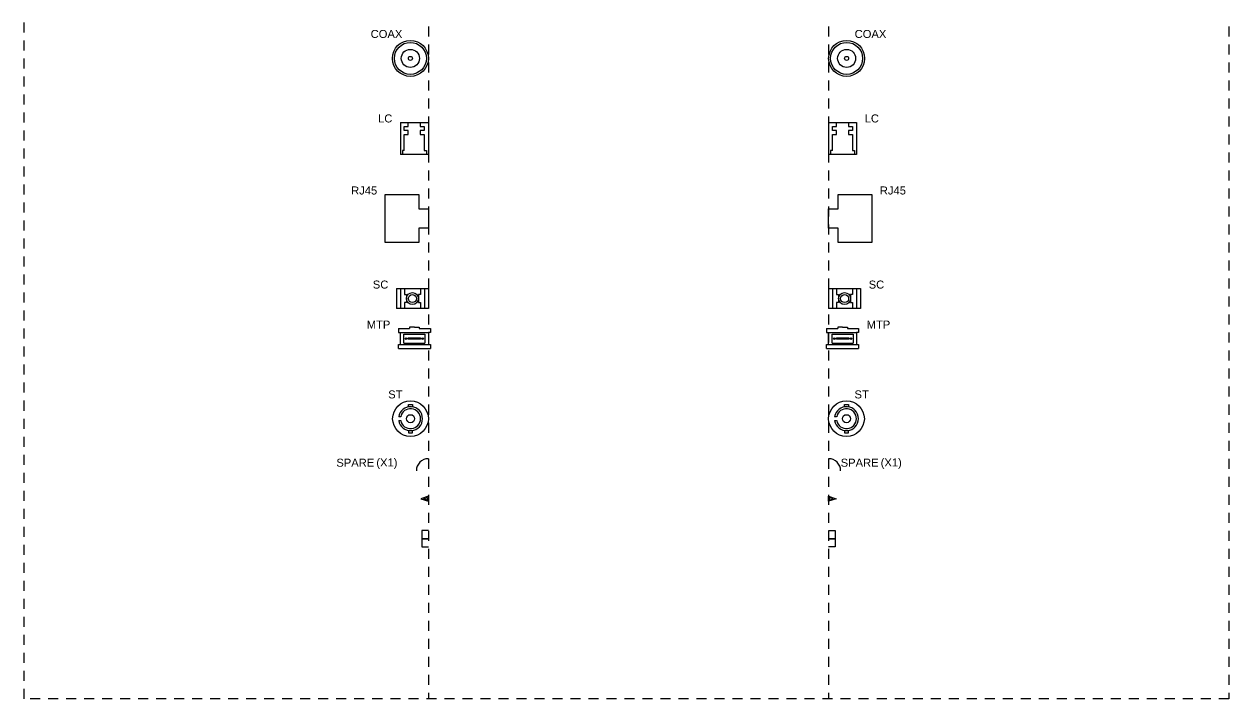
# Model space of a CAD drawing. Header units: inches. Extents: x 0 to 118, y -25 to 20.
# Drawn here: x 57.45 to 72.5, y 1 to 9.43 of the extents above; entities that cross this region are included whole.
import ezdxf
from ezdxf.enums import TextEntityAlignment as Align

# ---------------------------------------------------------------- set-up
doc = ezdxf.new("R2010")
doc.units = ezdxf.units.IN
doc.header["$MEASUREMENT"] = 0
doc.linetypes.add('HIDDEN2', pattern=[0.1875, 0.125, -0.0625])
doc.layers.add('BORDER2', color=220, linetype='HIDDEN2')
doc.layers.add('CONDUIT', color=7, linetype='Continuous', lineweight=70)
doc.styles.add('INERCONNECT TABLES', font='arial.ttf', dxfattribs={"height": 0.1})
doc.styles.add('WD', font='arial.ttf', dxfattribs={"height": 1})

# ---------------------------------------------------------------- blocks, each defined once
blk = doc.blocks.new('RJ45_L')
blk.add_lwpolyline([(-0.54, 0.3), (-0.12, 0.3), (-0.12, 0.12), (0, 0.12), (0, -0.12), (-0.12, -0.12), (-0.12, -0.3), (-0.54, -0.3), (-0.54, 0.3)], close=True)
at = {"style": 'INERCONNECT TABLES', "flags": 8}
for tag, p in [('Tag1', (-0.639, 0.35)), ('Desc1', (-3.5, 0.15)), ('Desc2', (-3.5, 0)), ('Desc3', (-3.5, -0.15))]:
    blk.add_attdef(tag, text='', height=0.1, dxfattribs=at).set_placement(p, align=Align.MIDDLE_RIGHT)
at = {"style": 'WD', "flags": 9}
for tag, p, height in [('MFG', (-0.771, 0), 0.03), ('X1TERM01', (0, 0), 0.005), ('P/N', (-0.771, -0.049), 0.03), ('LOC', (-0.771, -0.099), 0.03), ('FAMILY', (-0.771, -0.149), 0.03), ('INST', (-0.771, -0.199), 0.03)]:
    blk.add_attdef(tag, p, '', height=height, dxfattribs=at)
at = {"linetype": 'Continuous', "style": 'INERCONNECT TABLES', "flags": 8}
blk.add_attdef('Term1', text='', height=0.1, dxfattribs=at).set_placement((-0.33, 0), align=Align.MIDDLE_CENTER)
blk = doc.blocks.new('RJ45_R')
blk.add_lwpolyline([(0.54, -0.3), (0.12, -0.3), (0.12, -0.12), (0, -0.12), (0, 0.12), (0.12, 0.12), (0.12, 0.3), (0.54, 0.3), (0.54, -0.3)], close=True)
at = {"style": 'INERCONNECT TABLES', "flags": 8}
for tag, p in [('Tag1', (0.64, 0.35)), ('Desc1', (3.5, 0.15)), ('Desc2', (3.5, 0)), ('Desc3', (3.5, -0.15))]:
    blk.add_attdef(tag, text='', height=0.1, dxfattribs=at).set_placement(p, align=Align.MIDDLE_LEFT)
at = {"style": 'WD', "flags": 9}
for tag, p, height in [('X4TERM01', (0, 0), 0.0125), ('MFG', (0.79, 0), 0.03), ('P/N', (0.79, -0.05), 0.03), ('LOC', (0.79, -0.1), 0.03), ('FAMILY', (0.79, -0.15), 0.03), ('INST', (0.79, -0.2), 0.03)]:
    blk.add_attdef(tag, p, '', height=height, dxfattribs=at)
at = {"linetype": 'Continuous', "style": 'INERCONNECT TABLES', "flags": 8}
blk.add_attdef('Term1', text='', height=0.1, dxfattribs=at).set_placement((0.33, 0), align=Align.MIDDLE_CENTER)
blk = doc.blocks.new('PullBox_R')
for points in [[(0, 0), (0, 0.031), (0.094, 0), (0, -0.031), (0, 0)], [(0.011, 0.016), (0.011, -0.016), (0.058, 0), (0.011, 0.016)]]:
    blk.add_lwpolyline(points)
at = {"linetype": 'Continuous', "style": 'INERCONNECT TABLES'}
for tag, p, height, flags in [('Tag1', (0.22, 0.1), 0.1, 8), ('P/N', (0.188, -0.065), 0.01, 9), ('LOC', (0.189, -0.078), 0.01, 9), ('INST', (0.189, -0.097), 0.01, 9)]:
    blk.add_attdef(tag, p, '', height=height, dxfattribs=dict(at, flags=flags))
at = {"style": 'INERCONNECT TABLES', "flags": 8}
blk.add_attdef('Desc1', text='', height=0.1, dxfattribs=at).set_placement((3.5, 0.15), align=Align.MIDDLE_LEFT)
at = {"flags": 9}
for tag, p, height, style in [('X4TERM01', (0, 0), 0.0125, 'WD'), ('FAMILY', (0.19, -0.033), 0.01, 'INERCONNECT TABLES')]:
    blk.add_attdef(tag, p, '', height=height, dxfattribs=dict(at, style=style))
at = {"linetype": 'Continuous', "style": 'INERCONNECT TABLES', "flags": 8}
for tag, p in [('Term1', (0.221, 0)), ('Desc2', (3.5, 0)), ('Desc3', (3.5, -0.15))]:
    blk.add_attdef(tag, text='', height=0.1, dxfattribs=at).set_placement(p, align=Align.MIDDLE_LEFT)
at = {"linetype": 'Continuous', "style": 'INERCONNECT TABLES', "flags": 9}
blk.add_attdef('MFG', text='', height=0.01, dxfattribs=at).set_placement((0.219, -0.048), align=Align.RIGHT)
blk = doc.blocks.new('COAX_L')
for radius in [0.225, 0.2, 0.113, 0.025]:
    blk.add_circle((-0.225, 0), radius)
at = {"style": 'INERCONNECT TABLES', "flags": 8}
blk.add_attdef('Tag1', text='', height=0.1, dxfattribs=at).set_placement((-0.325, 0.225), align=Align.BOTTOM_RIGHT)
for tag, p in [('Desc1', (-3.5, 0.15)), ('Desc2', (-3.5, 0)), ('Desc3', (-3.5, -0.15))]:
    blk.add_attdef(tag, text='', height=0.1, dxfattribs=at).set_placement(p, align=Align.MIDDLE_RIGHT)
at = {"style": 'WD', "flags": 9}
for tag, p, height in [('MFG', (-1.249, 0), 0.03), ('X1TERM01', (0, 0), 0.005), ('P/N', (-1.249, -0.046), 0.03), ('LOC', (-1.249, -0.096), 0.03), ('FAMILY', (-1.249, -0.146), 0.03), ('INST', (-1.249, -0.196), 0.03)]:
    blk.add_attdef(tag, p, '', height=height, dxfattribs=at)
at = {"linetype": 'Continuous', "style": 'INERCONNECT TABLES', "flags": 8}
blk.add_attdef('Term1', text='', height=0.1, dxfattribs=at).set_placement((0.062, -0.031), align=Align.TOP_LEFT)
blk = doc.blocks.new('COAX_R')
for radius in [0.225, 0.2, 0.1125, 0.025]:
    blk.add_circle((0.225, 0), radius)
at = {"style": 'INERCONNECT TABLES', "flags": 8}
blk.add_attdef('Tag1', text='', height=0.1, dxfattribs=at).set_placement((0.325, 0.225), align=Align.BOTTOM_LEFT)
for tag, p in [('Desc1', (3.5, 0.15)), ('Desc2', (3.5, 0)), ('Desc3', (3.5, -0.15))]:
    blk.add_attdef(tag, text='', height=0.1, dxfattribs=at).set_placement(p, align=Align.MIDDLE_LEFT)
at = {"style": 'WD', "flags": 9}
for tag, p, height in [('X4TERM01', (0, 0), 0.0125), ('MFG', (1.3, 0), 0.03), ('P/N', (1.3, -0.05), 0.03), ('LOC', (1.3, -0.1), 0.03), ('FAMILY', (1.3, -0.15), 0.03), ('INST', (1.3, -0.2), 0.03)]:
    blk.add_attdef(tag, p, '', height=height, dxfattribs=at)
at = {"linetype": 'Continuous', "style": 'INERCONNECT TABLES', "flags": 8}
blk.add_attdef('Term1', text='', height=0.1, dxfattribs=at).set_placement((-0.0625, -0.031375), align=Align.TOP_RIGHT)
blk = doc.blocks.new('SC_L')
for p, q in [((-0.4, 0.125), (-0.4, -0.125)), ((-0.35, 0.125), (-0.35, -0.125)), ((-0.3, 0.125), (-0.3, 0.05)), ((-0.3, 0.05), (-0.275, 0.05)), ((-0.275, 0.05), (-0.275, -0.05)), ((-0.1, 0.05), (-0.125, 0.05)), ((-0.125, 0.05), (-0.125, -0.05)), ((-0.1, 0.125), (-0.1, 0.05)), ((-0.05, 0.125), (-0.05, -0.125)), ((-0.275, -0.05), (-0.3, -0.05)), ((-0.3, -0.05), (-0.3, -0.125)), ((-0.125, -0.05), (-0.1, -0.05)), ((-0.1, -0.05), (-0.1, -0.125))]:
    blk.add_line(p, q)
blk.add_lwpolyline([(-0.4, 0.125), (0, 0.125), (0, -0.125), (-0.4, -0.125)])
for radius in [0.075, 0.05]:
    blk.add_circle((-0.2, 0), radius)
at = {"style": 'INERCONNECT TABLES', "flags": 8}
for tag, p in [('Desc1', (-3.5, 0.15)), ('Tag1', (-0.5, 0.175)), ('Desc2', (-3.5, 0)), ('Desc3', (-3.5, -0.15))]:
    blk.add_attdef(tag, text='', height=0.1, dxfattribs=at).set_placement(p, align=Align.MIDDLE_RIGHT)
at = {"style": 'WD', "flags": 9}
for tag, p, height in [('MFG', (-1.104, 0), 0.03), ('X1TERM01', (-0.002, 0), 0.0025), ('P/N', (-1.104, -0.05), 0.03), ('LOC', (-1.104, -0.1), 0.03), ('FAMILY', (-1.104, -0.15), 0.03), ('INST', (-1.104, -0.2), 0.03)]:
    blk.add_attdef(tag, p, '', height=height, dxfattribs=at)
at = {"linetype": 'Continuous', "style": 'INERCONNECT TABLES', "flags": 8}
blk.add_attdef('Term1', text='', height=0.1, dxfattribs=at).set_placement((0.062, -0.031), align=Align.TOP_LEFT)
blk = doc.blocks.new('SC_R')
for p, q in [((0, 0.125), (0, -0.125)), ((0.05, 0.125), (0.05, -0.125)), ((0.1, 0.125), (0.1, 0.05)), ((0.1, 0.05), (0.125, 0.05)), ((0.125, 0.05), (0.125, -0.05)), ((0.275, 0.05), (0.275, -0.05)), ((0.3, 0.05), (0.275, 0.05)), ((0.3, 0.125), (0.3, 0.05)), ((0.35, 0.125), (0.35, -0.125)), ((0.1, -0.05), (0.1, -0.125)), ((0.125, -0.05), (0.1, -0.05)), ((0.275, -0.05), (0.3, -0.05)), ((0.3, -0.05), (0.3, -0.125))]:
    blk.add_line(p, q)
blk.add_lwpolyline([(0, 0.125), (0.4, 0.125), (0.4, -0.125), (0, -0.125)])
for radius in [0.075, 0.05]:
    blk.add_circle((0.2, 0), radius)
at = {"style": 'INERCONNECT TABLES', "flags": 8}
for tag, p in [('Tag1', (0.5, 0.175)), ('Desc1', (3.5, 0.15)), ('Desc2', (3.5, 0)), ('Desc3', (3.5, -0.15))]:
    blk.add_attdef(tag, text='', height=0.1, dxfattribs=at).set_placement(p, align=Align.MIDDLE_LEFT)
at = {"style": 'WD', "flags": 9}
for tag, p, height in [('X4TERM01', (-0.000893, 0), 0.00625), ('MFG', (1, 0), 0.03), ('P/N', (1, -0.05), 0.03), ('LOC', (1, -0.1), 0.03), ('FAMILY', (1, -0.15), 0.03), ('INST', (1, -0.2), 0.03)]:
    blk.add_attdef(tag, p, '', height=height, dxfattribs=at)
at = {"linetype": 'Continuous', "style": 'INERCONNECT TABLES', "flags": 8}
blk.add_attdef('Term1', text='', height=0.1, dxfattribs=at).set_placement((-0.0625, -0.031375), align=Align.TOP_RIGHT)
blk = doc.blocks.new('ST_R')
for p, q in [((0.198, 0.175), (0.248, 0.175)), ((0.198, 0.148), (0.198, 0.175)), ((0.248, 0.175), (0.248, 0.148)), ((0.1, 0.025), (0.075, 0.025)), ((0.1, -0.025), (0.075, -0.025)), ((0.198, -0.148), (0.198, -0.175)), ((0.248, -0.175), (0.248, -0.148)), ((0.198, -0.175), (0.248, -0.175))]:
    blk.add_line(p, q)
for radius in [0.223, 0.05]:
    blk.add_circle((0.223, 0), radius)
for radius, start, end in [(0.15, 189.406, 170.594), (0.125, 191.3099, 168.6901)]:
    blk.add_arc((0.223, 0), radius, start, end)
at = {"style": 'INERCONNECT TABLES', "flags": 8}
blk.add_attdef('Tag1', text='', height=0.1, dxfattribs=at).set_placement((0.323, 0.223), align=Align.BOTTOM_LEFT)
for tag, p in [('Desc1', (3.5, 0.15)), ('Desc2', (3.5, 0)), ('Desc3', (3.5, -0.15))]:
    blk.add_attdef(tag, text='', height=0.1, dxfattribs=at).set_placement(p, align=Align.MIDDLE_LEFT)
at = {"style": 'WD', "flags": 9}
for tag, p, height in [('X4TERM01', (0, 0), 0.0125), ('MFG', (1.092, 0), 0.03), ('P/N', (1.092, -0.05), 0.03), ('LOC', (1.092, -0.1), 0.03), ('FAMILY', (1.092, -0.15), 0.03), ('INST', (1.092, -0.2), 0.03)]:
    blk.add_attdef(tag, p, '', height=height, dxfattribs=at)
at = {"linetype": 'Continuous', "style": 'INERCONNECT TABLES', "flags": 8}
blk.add_attdef('Term1', text='', height=0.1, dxfattribs=at).set_placement((-0.063, -0.031), align=Align.TOP_RIGHT)
blk = doc.blocks.new('ST_L')
for p, q in [((-0.248, 0.175), (-0.198, 0.175)), ((-0.248, 0.148), (-0.248, 0.175)), ((-0.198, 0.175), (-0.198, 0.148)), ((-0.346, 0.025), (-0.371, 0.025)), ((-0.346, -0.025), (-0.371, -0.025)), ((-0.248, -0.148), (-0.248, -0.175)), ((-0.198, -0.175), (-0.198, -0.148)), ((-0.248, -0.175), (-0.198, -0.175))]:
    blk.add_line(p, q)
for radius in [0.223, 0.05]:
    blk.add_circle((-0.223, 0), radius)
for radius, start, end in [(0.15, 189.406, 170.594), (0.125, 191.3099, 168.6901)]:
    blk.add_arc((-0.223, 0), radius, start, end)
at = {"style": 'INERCONNECT TABLES', "flags": 8}
blk.add_attdef('Tag1', text='', height=0.1, dxfattribs=at).set_placement((-0.323, 0.223), align=Align.BOTTOM_RIGHT)
for tag, p in [('Desc1', (-3.5, 0.15)), ('Desc2', (-3.5, 0)), ('Desc3', (-3.5, -0.15))]:
    blk.add_attdef(tag, text='', height=0.1, dxfattribs=at).set_placement(p, align=Align.MIDDLE_RIGHT)
at = {"style": 'WD', "flags": 9}
for tag, p, height in [('MFG', (-1.094, 0), 0.03), ('X1TERM01', (0, 0), 0.005), ('P/N', (-1.1, -0.05), 0.03), ('LOC', (-1.1, -0.1), 0.03), ('FAMILY', (-1.1, -0.15), 0.03), ('INST', (-1.1, -0.2), 0.03)]:
    blk.add_attdef(tag, p, '', height=height, dxfattribs=at)
at = {"linetype": 'Continuous', "style": 'INERCONNECT TABLES', "flags": 8}
blk.add_attdef('Term1', text='', height=0.1, dxfattribs=at).set_placement((0.062, -0.031), align=Align.TOP_LEFT)
blk = doc.blocks.new('LC_L')
for p, q in [((-0.35, 0.2), (-0.35, -0.2)), ((-0.252, 0.15), (-0.252, 0.2)), ((-0.102, 0.2), (-0.102, 0.15)), ((-0.302, 0.1), (-0.302, 0.15)), ((-0.302, 0.15), (-0.252, 0.15)), ((-0.252, 0.1), (-0.302, 0.1)), ((-0.302, -0.15), (-0.302, 0.05)), ((-0.302, 0.05), (-0.252, 0.05)), ((-0.252, 0.05), (-0.252, 0.1)), ((-0.102, 0.15), (-0.052, 0.15)), ((-0.052, 0.1), (-0.102, 0.1)), ((-0.102, 0.1), (-0.102, 0.05)), ((-0.102, 0.05), (-0.052, 0.05)), ((-0.052, 0.15), (-0.052, 0.1)), ((-0.052, 0.05), (-0.052, -0.15)), ((-0.302, -0.15), (-0.325, -0.15)), ((-0.325, -0.15), (-0.325, -0.2)), ((-0.052, -0.15), (-0.025, -0.15)), ((-0.025, -0.15), (-0.025, -0.2))]:
    blk.add_line(p, q)
blk.add_lwpolyline([(-0.35, 0.2), (0, 0.2), (0, -0.2), (-0.35, -0.2)])
at = {"style": 'INERCONNECT TABLES', "flags": 8}
for tag, p in [('Desc1', (-3.5, 0.15)), ('Tag1', (-0.45, 0.25)), ('Desc2', (-3.5, 0)), ('Desc3', (-3.5, -0.15))]:
    blk.add_attdef(tag, text='', height=0.1, dxfattribs=at).set_placement(p, align=Align.MIDDLE_RIGHT)
at = {"style": 'WD', "flags": 9}
for tag, p, height in [('MFG', (-1.104, 0), 0.03), ('X1TERM01', (-0.002, 0), 0.0025), ('P/N', (-1.104, -0.05), 0.03), ('LOC', (-1.104, -0.1), 0.03), ('FAMILY', (-1.104, -0.15), 0.03), ('INST', (-1.104, -0.2), 0.03)]:
    blk.add_attdef(tag, p, '', height=height, dxfattribs=at)
at = {"linetype": 'Continuous', "style": 'INERCONNECT TABLES', "flags": 8}
blk.add_attdef('Term1', text='', height=0.1, dxfattribs=at).set_placement((0.05, -0.025), align=Align.TOP_LEFT)
blk = doc.blocks.new('LC_R')
for p, q in [((0, 0.2), (0, -0.2)), ((0.098, 0.15), (0.098, 0.2)), ((0.248, 0.2), (0.248, 0.15)), ((0.048, 0.15), (0.098, 0.15)), ((0.048, 0.1), (0.048, 0.15)), ((0.098, 0.1), (0.048, 0.1)), ((0.048, 0.05), (0.098, 0.05)), ((0.048, -0.15), (0.048, 0.05)), ((0.098, 0.05), (0.098, 0.1)), ((0.248, 0.15), (0.298, 0.15)), ((0.248, 0.1), (0.248, 0.05)), ((0.298, 0.1), (0.248, 0.1)), ((0.248, 0.05), (0.298, 0.05)), ((0.298, 0.15), (0.298, 0.1)), ((0.298, 0.05), (0.298, -0.15)), ((0.025, -0.15), (0.025, -0.2)), ((0.048, -0.15), (0.025, -0.15)), ((0.298, -0.15), (0.325, -0.15)), ((0.325, -0.15), (0.325, -0.2))]:
    blk.add_line(p, q)
blk.add_lwpolyline([(0, 0.2), (0.35, 0.2), (0.35, -0.2), (0, -0.2)])
at = {"style": 'INERCONNECT TABLES', "flags": 8}
for tag, p in [('Tag1', (0.45, 0.25)), ('Desc1', (3.5, 0.15)), ('Desc2', (3.5, 0)), ('Desc3', (3.5, -0.15))]:
    blk.add_attdef(tag, text='', height=0.1, dxfattribs=at).set_placement(p, align=Align.MIDDLE_LEFT)
at = {"style": 'WD', "flags": 9}
for tag, p, height in [('X4TERM01', (-0.001, 0), 0.00625), ('MFG', (0.9, 0), 0.03), ('P/N', (0.9, -0.05), 0.03), ('LOC', (0.9, -0.1), 0.03), ('FAMILY', (0.9, -0.15), 0.03), ('INST', (0.9, -0.2), 0.03)]:
    blk.add_attdef(tag, p, '', height=height, dxfattribs=at)
at = {"linetype": 'Continuous', "style": 'INERCONNECT TABLES', "flags": 8}
blk.add_attdef('Term1', text='', height=0.1, dxfattribs=at).set_placement((-0.05, -0.025), align=Align.TOP_RIGHT)
blk = doc.blocks.new('PullBox_L')
for points in [[(0, 0), (0, 0.031), (-0.094, 0), (0, -0.031), (0, 0)], [(-0.011, 0.016), (-0.011, -0.016), (-0.057, 0), (-0.011, 0.016)]]:
    blk.add_lwpolyline(points)
at = {"style": 'INERCONNECT TABLES', "flags": 8}
blk.add_attdef('Desc1', text='', height=0.1, dxfattribs=at).set_placement((-3.5, 0.15), align=Align.MIDDLE_RIGHT)
at = {"linetype": 'Continuous', "style": 'INERCONNECT TABLES', "flags": 8}
blk.add_attdef('Tag1', text='', height=0.1, dxfattribs=at).set_placement((-0.221, 0.1), align=Align.BOTTOM_RIGHT)
for tag, p in [('Desc2', (-3.5, 0)), ('Term1', (-0.221, 0)), ('Desc3', (-3.5, -0.15))]:
    blk.add_attdef(tag, text='', height=0.1, dxfattribs=at).set_placement(p, align=Align.MIDDLE_RIGHT)
at = {"flags": 9}
for tag, p, height, style in [('X1TERM01', (0, 0), 0.0125, 'WD'), ('INST', (0.048, -0.098), 0.01, 'INERCONNECT TABLES'), ('FAMILY', (0.051, -0.033), 0.01, 'INERCONNECT TABLES')]:
    blk.add_attdef(tag, p, '', height=height, dxfattribs=dict(at, style=style))
at = {"linetype": 'Continuous', "style": 'INERCONNECT TABLES', "flags": 9}
blk.add_attdef('MFG', text='', height=0.01, dxfattribs=at).set_placement((0.079, -0.048), align=Align.RIGHT)
for tag, p in [('P/N', (0.048, -0.065)), ('LOC', (0.049, -0.078))]:
    blk.add_attdef(tag, p, '', height=0.01, dxfattribs=at)
blk = doc.blocks.new('MTP_L')
for p, q in [((-0.375, 0.125), (-0.375, 0.075)), ((-0.375, 0.125), (-0.235, 0.125)), ((-0.375, 0.075), (-0.35, 0.075)), ((-0.35, -0.075), (-0.35, 0.075)), ((-0.35, 0.075), (0, 0.075)), ((-0.306, -0.056), (-0.306, 0.056)), ((-0.306, 0.056), (-0.044, 0.056)), ((-0.253, 0.008), (-0.097, 0.008)), ((-0.253, -0.008), (-0.253, 0.008)), ((-0.175, 0.145), (-0.235, 0.145)), ((-0.235, 0.145), (-0.235, 0.125)), ((-0.175, 0.145), (-0.115, 0.145)), ((-0.115, 0.145), (-0.115, 0.125)), ((-0.115, 0.125), (0.025, 0.125)), ((-0.097, 0.008), (-0.097, -0.008)), ((-0.044, 0.056), (-0.044, -0.056)), ((0.025, 0.075), (0, 0.075)), ((0, 0.075), (0, -0.075)), ((0.025, 0.125), (0.025, 0.075)), ((-0.375, -0.125), (-0.375, -0.075)), ((-0.375, -0.075), (-0.35, -0.075)), ((-0.375, -0.125), (0.025, -0.125)), ((-0.35, -0.075), (0, -0.075)), ((-0.306, -0.056), (-0.044, -0.056)), ((-0.097, -0.008), (-0.253, -0.008)), ((0, -0.075), (0.025, -0.075)), ((0.025, -0.075), (0.025, -0.125))]:
    blk.add_line(p, q)
for centre in [(-0.279, 0), (-0.071, 0)]:
    blk.add_circle(centre, 0.01)
at = {"style": 'INERCONNECT TABLES', "flags": 8}
for tag, p in [('Desc1', (-3.5, 0.15)), ('Tag1', (-0.475, 0.175)), ('Desc2', (-3.5, 0)), ('Desc3', (-3.5, -0.15))]:
    blk.add_attdef(tag, text='', height=0.1, dxfattribs=at).set_placement(p, align=Align.MIDDLE_RIGHT)
at = {"style": 'WD', "flags": 9}
for tag, p, height in [('MFG', (-1.079, 0), 0.03), ('X1TERM01', (-0.002, 0), 0.0025), ('P/N', (-1.079, -0.05), 0.03), ('LOC', (-1.079, -0.1), 0.03), ('FAMILY', (-1.079, -0.15), 0.03), ('INST', (-1.079, -0.2), 0.03)]:
    blk.add_attdef(tag, p, '', height=height, dxfattribs=at)
at = {"linetype": 'Continuous', "style": 'INERCONNECT TABLES', "flags": 8}
blk.add_attdef('Term1', text='', height=0.1, dxfattribs=at).set_placement((0.062, -0.031), align=Align.TOP_LEFT)
blk = doc.blocks.new('MTP_R')
for p, q in [((-0.025, 0.125), (-0.025, 0.075)), ((-0.025, 0.125), (0.115, 0.125)), ((-0.025, 0.075), (0, 0.075)), ((0, -0.075), (0, 0.075)), ((0, 0.075), (0.35, 0.075)), ((0.044, -0.056), (0.044, 0.056)), ((0.044, 0.056), (0.306, 0.056)), ((0.097, 0.008), (0.253, 0.008)), ((0.097, -0.008), (0.097, 0.008)), ((0.175, 0.145), (0.115, 0.145)), ((0.115, 0.145), (0.115, 0.125)), ((0.175, 0.145), (0.235, 0.145)), ((0.235, 0.145), (0.235, 0.125)), ((0.235, 0.125), (0.375, 0.125)), ((0.253, 0.008), (0.253, -0.008)), ((0.306, 0.056), (0.306, -0.056)), ((0.375, 0.075), (0.35, 0.075)), ((0.35, 0.075), (0.35, -0.075)), ((0.375, 0.125), (0.375, 0.075)), ((-0.025, -0.125), (-0.025, -0.075)), ((-0.025, -0.075), (0, -0.075)), ((-0.025, -0.125), (0.375, -0.125)), ((0, -0.075), (0.35, -0.075)), ((0.044, -0.056), (0.306, -0.056)), ((0.253, -0.008), (0.097, -0.008)), ((0.35, -0.075), (0.375, -0.075)), ((0.375, -0.075), (0.375, -0.125))]:
    blk.add_line(p, q)
for centre in [(0.071, 0), (0.279, 0)]:
    blk.add_circle(centre, 0.01)
at = {"style": 'INERCONNECT TABLES', "flags": 8}
for tag, p in [('Tag1', (0.475, 0.175)), ('Desc1', (3.5, 0.15)), ('Desc2', (3.5, 0)), ('Desc3', (3.5, -0.15))]:
    blk.add_attdef(tag, text='', height=0.1, dxfattribs=at).set_placement(p, align=Align.MIDDLE_LEFT)
at = {"style": 'WD', "flags": 9}
for tag, p, height in [('X4TERM01', (-0.026, 0), 0.00625), ('MFG', (0.975, 0), 0.03), ('P/N', (0.975, -0.05), 0.03), ('LOC', (0.975, -0.1), 0.03), ('FAMILY', (0.975, -0.15), 0.03), ('INST', (0.975, -0.2), 0.03)]:
    blk.add_attdef(tag, p, '', height=height, dxfattribs=at)
at = {"linetype": 'Continuous', "style": 'INERCONNECT TABLES', "flags": 8}
blk.add_attdef('Term1', text='', height=0.1, dxfattribs=at).set_placement((-0.062, -0.031), align=Align.TOP_RIGHT)
blk = doc.blocks.new('Pullrope_L')
at = {"layer": 'CONDUIT', "lineweight": -3}
blk.add_lwpolyline([(0, 0.102), (-0.083, 0.102), (-0.083, 0), (0, 0), (-0.083, 0), (-0.083, -0.102), (0, -0.102)], dxfattribs=at)
at = {"style": 'INERCONNECT TABLES', "flags": 8}
for tag, p in [('Desc1', (-3.5, 0.15)), ('Desc2', (-3.5, 0)), ('Desc3', (-3.5, -0.15))]:
    blk.add_attdef(tag, text='', height=0.1, dxfattribs=at).set_placement(p, align=Align.MIDDLE_RIGHT)
blk = doc.blocks.new('Pullrope_R')
at = {"layer": 'CONDUIT', "lineweight": -3}
blk.add_lwpolyline([(0, 0.102), (0.083, 0.102), (0.083, 0), (0, 0), (0.083, 0), (0.083, -0.102), (0, -0.102)], dxfattribs=at)
at = {"style": 'INERCONNECT TABLES', "text_generation_flag": 6, "flags": 8}
for tag, p in [('Desc1', (3.5, 0.15)), ('Desc2', (3.5, 0)), ('Desc3', (3.5, -0.15))]:
    blk.add_attdef(tag, text='', height=0.1, rotation=180, dxfattribs=at).set_placement(p, align=Align.MIDDLE_LEFT)
blk = doc.blocks.new('Spare_L')
blk.add_arc((0, -0.15), 0.15, 90, 180)
at = {"style": 'INERCONNECT TABLES'}
blk.add_text('SPARE', height=0.1, dxfattribs=at).set_placement((-0.676, -0.05), align=Align.MIDDLE_RIGHT)
at = {"style": 'INERCONNECT TABLES', "flags": 8}
for tag, p in [('Desc1', (-3.5, 0.15)), ('Desc2', (-3.5, 0)), ('Desc3', (-3.5, -0.15))]:
    blk.add_attdef(tag, text='', height=0.1, dxfattribs=at).set_placement(p, align=Align.MIDDLE_RIGHT)
for tag, p, height, style, flags in [('Quantity', (-0.65, -0.097), 0.1, 'INERCONNECT TABLES', 8), ('FAMILY', (-0.231, 0.056), 0.01, 'WD', 9), ('X4TERM01', (0, 0), 0.005, 'WD', 9), ('Type', (-1.15, -0.25), 0.1, 'INERCONNECT TABLES', 8), ('INST', (-0.207, -0.022), 0.01, 'WD', 9)]:
    blk.add_attdef(tag, p, '', height=height, dxfattribs=dict(style=style, flags=flags))
at = {"style": 'WD', "flags": 9}
for tag, p in [('LOC', (-0.21, 0.033)), ('MFG', (-0.206, 0.012)), ('P/N', (-0.208, -0.008))]:
    blk.add_attdef(tag, text='', height=0.01, dxfattribs=at).set_placement(p, align=Align.CENTER)
at = {"style": 'INERCONNECT TABLES', "flags": 8}
blk.add_attdef('Term1', text='', height=0.1, dxfattribs=at).set_placement((0.063, -0.042), align=Align.TOP_LEFT)
blk = doc.blocks.new('Spare_R')
blk.add_arc((0, -0.15), 0.15, 0, 90)
at = {"style": 'INERCONNECT TABLES'}
blk.add_text('SPARE', height=0.1, dxfattribs=at).set_placement((0.624, -0.05), align=Align.MIDDLE_RIGHT)
at = {"style": 'INERCONNECT TABLES', "flags": 8}
for tag, p in [('Desc1', (3.5, 0.15)), ('Desc2', (3.5, 0)), ('Desc3', (3.5, -0.15))]:
    blk.add_attdef(tag, text='', height=0.1, dxfattribs=at).set_placement(p, align=Align.MIDDLE_LEFT)
for tag, p, height, style, flags in [('X4TERM01', (0, 0), 0.005, 'WD', 9), ('FAMILY', (0.092, 0.086), 0.01, 'WD', 9), ('INST', (0.102, 0.007), 0.01, 'WD', 9), ('Quantity', (0.65, -0.097), 0.1, 'INERCONNECT TABLES', 8), ('Type', (0.3, -0.25), 0.1, 'INERCONNECT TABLES', 8)]:
    blk.add_attdef(tag, p, '', height=height, dxfattribs=dict(style=style, flags=flags))
at = {"style": 'WD', "flags": 9}
for tag, p in [('LOC', (0.113, 0.063)), ('MFG', (0.117, 0.042)), ('P/N', (0.115, 0.022))]:
    blk.add_attdef(tag, text='', height=0.01, dxfattribs=at).set_placement(p, align=Align.CENTER)
at = {"style": 'INERCONNECT TABLES', "flags": 8}
blk.add_attdef('Term1', text='', height=0.1, dxfattribs=at).set_placement((-0.063, -0.042), align=Align.TOP_RIGHT)

msp = doc.modelspace()

# ---------------------------------------------------------------- linework, layer by layer
at = {"layer": 'BORDER2'}
for p, q in [((62.5, 17.5), (62.5, 1)), ((67.5, 17.5), (67.5, 1))]:
    msp.add_line(p, q, dxfattribs=at)
at = {"layer": 'BORDER2', "linetype": 'HIDDEN2'}
msp.add_lwpolyline([(57.45, 17.5), (72.5, 17.5), (72.5, 1), (57.45, 1)], close=True, dxfattribs=at)

# ---------------------------------------------------------------- block references
for name, p, values in [('COAX_L', (62.5, 9), {'Tag1': 'COAX'}), ('COAX_R', (67.5, 9), {'Tag1': 'COAX'}), ('LC_L', (62.5, 8), {'Tag1': 'LC'}), ('LC_R', (67.5, 8), {'Tag1': 'LC'}), ('RJ45_L', (62.5, 7), {'Tag1': 'RJ45'}), ('RJ45_R', (67.5, 7), {'Tag1': 'RJ45'}), ('SC_L', (62.5, 6), {'Tag1': 'SC'}), ('SC_R', (67.5, 6), {'Tag1': 'SC'}), ('MTP_L', (62.5, 5.5), {'Tag1': 'MTP'}), ('MTP_R', (67.5, 5.5), {'Tag1': 'MTP'}), ('ST_L', (62.5, 4.5), {'Tag1': 'ST'}), ('ST_R', (67.5, 4.5), {'Tag1': 'ST'})]:
    msp.add_blockref(name, p).add_auto_attribs(values)
at = {"linetype": 'Continuous'}
for name, p in [('Spare_L', (62.5, 4)), ('Spare_R', (67.5, 4))]:
    msp.add_blockref(name, p, dxfattribs=at).add_auto_attribs({'Quantity': '(X1)'})
for name, p in [('PullBox_L', (62.5, 3.5)), ('PullBox_R', (67.5, 3.5))]:
    msp.add_blockref(name, p)
for name, p in [('Pullrope_L', (62.5, 3)), ('Pullrope_R', (67.5, 3))]:
    msp.add_blockref(name, p, dxfattribs=at)

doc.saveas('drawing.dxf')
